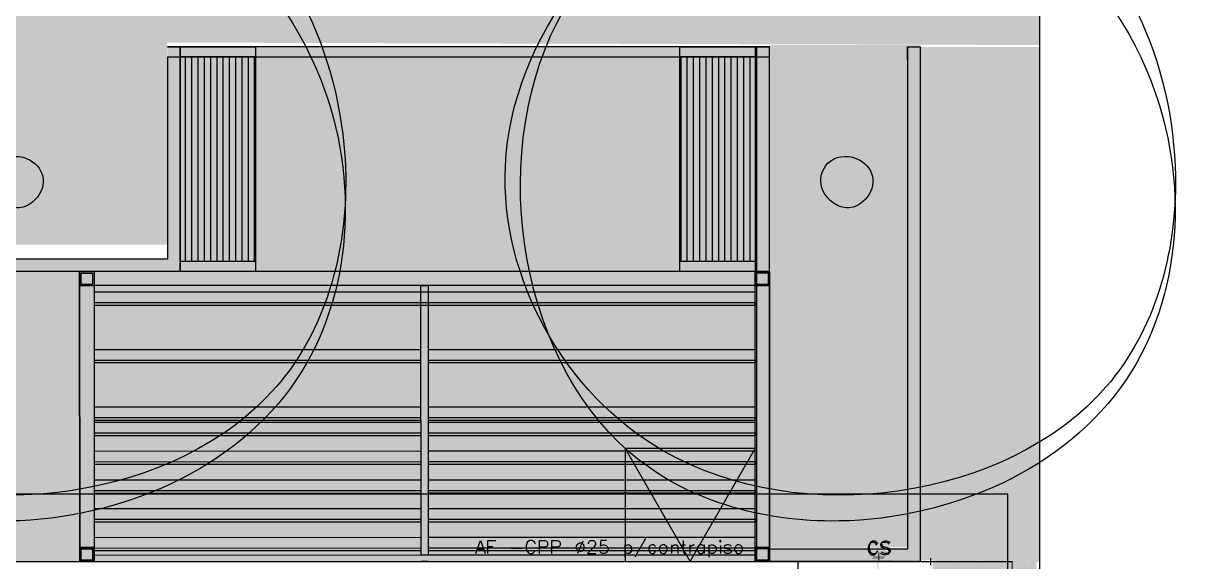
# Model space of a CAD drawing. Header units: metres. Extents: x -22 to 82, y -7 to 32.
# Drawn here: x 23.36 to 32.66, y 20.5 to 24.79 of the extents above; entities that cross this region are included whole.
import ezdxf

# ---------------------------------------------------------------- set-up
doc = ezdxf.new("R2010")
doc.units = ezdxf.units.M
doc.header["$LTSCALE"] = 2
doc.header["$MEASUREMENT"] = 0
doc.linetypes.add('CONTINU', pattern=[0])
doc.linetypes.add('DASHDOT', pattern=[25.4, 12.7, -6.35, 0, -6.35])
doc.layers.get('0').update_dxf_attribs({"color": 252, "linetype": 'CONTINUOUS'})
for name, color, linetype in [('AR-EQUIPAMIENTO_FIJO_02', 252, 'CONTINUOUS'), ('PDF2_-FADE-IS-AF', 160, 'CONTINUOUS'), ('PDF2_-FADE-IS-AFMONT', 160, 'CONTINUOUS'), ('PDF2_-FADE-IS-TXT', 7, 'CONTINUOUS'), ('ZBANCO', 253, 'CONTINUOUS'), ('ZHATCH_VEREDA', 254, 'CONTINUOUS'), ('ZSILUETAEDIFICIO', 253, 'CONTINUOUS'), ('ZVEREDA', 253, 'CONTINUOUS')]:
    doc.layers.add(name, color=color, linetype=linetype)
pattern_1 = [(0, (-0.19002, 0), (0, 0.05), [])]

# ---------------------------------------------------------------- blocks, each defined once
blk = doc.blocks.new('*U33')
at = {"layer": 'AR-EQUIPAMIENTO_FIJO_02'}
h = blk.add_hatch(dxfattribs=at)
h.set_pattern_fill('_USER', color=252, scale=0.05, pattern_type=0)
h.set_pattern_definition(pattern_1)
h.paths.add_polyline_path([(1.72, -0.6), (1.72, 0), (0.09, 0), (0.09, -0.6)])
at = {"color": 252}
for p, q in [((0.09, -0.6), (0.09, 0)), ((1.72, -0.6), (1.72, 0))]:
    blk.add_line(p, q, dxfattribs=at)
blk.add_lwpolyline([(0.01, 0), (1.8, 0), (1.8, -0.6), (0.01, -0.6)], close=True, dxfattribs=at)
blk = doc.blocks.new('*U34')
at = {"layer": 'AR-EQUIPAMIENTO_FIJO_02'}
h = blk.add_hatch(dxfattribs=at)
h.set_pattern_fill('_USER', color=252, scale=0.05, pattern_type=0)
h.set_pattern_definition(pattern_1)
h.paths.add_polyline_path([(1.72, -0.6), (1.72, 0), (0.09, 0), (0.09, -0.6)])
at = {"color": 252}
for p, q in [((0.09, -0.6), (0.09, 0)), ((1.72, -0.6), (1.72, 0))]:
    blk.add_line(p, q, dxfattribs=at)
blk.add_lwpolyline([(0.01, 0), (1.8, 0), (1.8, -0.6), (0.01, -0.6)], close=True, dxfattribs=at)

msp = doc.modelspace()

# ---------------------------------------------------------------- hatches: boundary and pattern name
at = {"layer": 'PDF2_-FADE-IS-AF'}
for points in [[(30.1656, 20.4236), (30.5143, 20.4236), (30.5143, 20.4279), (30.1741, 20.4279), (30.1741, 20.5637), (30.1656, 20.5637)], [(30.1729, 20.5099), (30.1789, 20.5099), (30.1789, 20.5101), (30.1814, 20.5101), (30.1814, 20.5731), (30.1729, 20.5731)], [(30.2166, 20.5255), (30.2166, 20.5298), (30.1232, 20.5298), (30.1232, 20.5255)], [(30.2238, 20.5349), (30.2238, 20.5391), (30.1304, 20.5391), (30.1304, 20.5349)]]:
    msp.add_hatch(color=256, dxfattribs=at).paths.add_polyline_path(points)
at = {"layer": 'ZHATCH_VEREDA'}
h = msp.add_hatch(color=256, dxfattribs=at)
h.dxf.hatch_style = 1
h.paths.add_polyline_path([(10.2053, 20.5001), (21.4056, 20.5005), (29.3057, 20.5), (30.6056, 20.5121), (31.4583, 20.5), (31.4583, 24.5983), (30.3807, 24.6), (30.4057, 20.6), (29.3057, 20.6), (29.3057, 20.5), (29.3056, 24.6), (24.5055, 24.5995), (24.5051, 22.91), (22.1051, 22.91), (22.1051, 24.5995), (17.2911, 24.6), (17.2911, 22.9056), (14.9055, 22.9106), (14.9058, 24.6), (10.2053, 24.6)])
h = msp.add_hatch(color=256, dxfattribs=at)
h.dxf.hatch_style = 1
h.paths.add_polyline_path([(31.4333, 3.7), (31.4333, 20.5), (30.6057, 20.5121), (30.6056, 4.7), (20.8054, 4.7), (20.8054, 3.7)])
at = {"layer": 'ZSILUETAEDIFICIO', "ltscale": 0.5, "extrusion": (5.00509e-09, 7.27634e-13, 1)}
h = msp.add_hatch(color=256, dxfattribs=at)
h.dxf.hatch_style = 1
h.paths.add_polyline_path([(29.3054, 22.8106), (29.1908, 22.8106), (29.1909, 22.696), (29.3055, 22.696)])
h.paths.add_polyline_path([(29.294, 22.7991), (29.294, 22.7074), (29.2023, 22.7074), (29.2023, 22.7991)], flags=16)
h = msp.add_hatch(color=256, dxfattribs=at)
h.dxf.hatch_style = 1
h.paths.add_polyline_path([(23.9197, 20.6146), (23.8051, 20.6146), (23.8051, 20.5), (23.9197, 20.5)])
h.paths.add_polyline_path([(23.9082, 20.6032), (23.9082, 20.5115), (23.8166, 20.5115), (23.8166, 20.6032)], flags=16)
h = msp.add_hatch(color=256, dxfattribs=at)
h.dxf.hatch_style = 1
h.paths.add_polyline_path([(29.3057, 20.6152), (29.1911, 20.6152), (29.1911, 20.5006), (29.3057, 20.5006)])
h.paths.add_polyline_path([(29.2942, 20.6038), (29.2942, 20.5121), (29.2026, 20.5121), (29.2026, 20.6038)], flags=16)
at = {"layer": 'ZVEREDA'}
h = msp.add_hatch(dxfattribs=at)
h.set_pattern_fill('AR-SAND', color=256, scale=0.08)
h.set_pattern_definition([(37.5, (100.32176, 117.4582), (-0.00503947, 0.1541459), [0, -0.1216, 0, -0.136, 0, -0.13]), (7.5, (100.32176, 117.4582), (0.14158214, 0.22577169), [0, -0.0656, 0, -0.1096, 0, -0.042]), (327.5, (100.22336, 117.4582), (0.24913135, 0.00045272), [0, -0.04, 0, -0.144, 0, -0.188]), (317.5, (100.22336, 117.4582), (0.24049013, 0.07021405), [0, -0.02, 0, -0.0944, 0, -0.108])])
h.paths.add_polyline_path([(31.4583, 30.1), (-5.5805, 30.142), (-5.4962, 24.7096), (0.5054, 24.7146), (0.5054, 23.0251), (2.9054, 23.0251), (2.9058, 24.7146), (7.7058, 24.7146), (7.7058, 23.0252), (10.1053, 23.0252), (10.1058, 24.7146), (12.5056, 24.7146), (14.9058, 24.7146), (14.9058, 23.0251), (17.3055, 23.0251), (17.3059, 24.7146), (22.1055, 24.6346), (22.1055, 23.0246), (24.505, 23.0246), (24.505, 24.6341), (31.4583, 24.6146), (29.3056, 24.6146), (29.3056, 20.6109), (30.5057, 20.6133), (30.5057, 24.6146), (31.4583, 24.6146)])
h.paths.add_polyline_path([(3.275, 29.8475), (21.8512, 29.8475), (21.8512, 26.263), (3.275, 26.263)], flags=16)
edge = h.paths.add_edge_path(flags=0)
edge.add_line((4.1908, 28.4533), (4.1918, 28.4533))
edge.add_arc((4.0309, 28.4787), 0.1629, 351.03851, 357.36602)
edge.add_arc((4.1126, 28.475), 0.0811, 344.53721, 357.36608, ccw=False)
edge = h.paths.add_edge_path(flags=0)
edge.add_arc((4.1295, 28.4836), 0.0424, 8.44616, 17.0428)
edge.add_arc((4.0485, 28.4688), 0.1245, 3.32548, 12.65711, ccw=False)
edge.add_arc((4.0097, 28.4665), 0.1634, 3.32548, 5.86795)
edge.add_arc((4.0245, 28.468), 0.1486, 5.86786, 8.44616)
edge = h.paths.add_edge_path(flags=0)
edge.add_arc((4.1876, 27.7105), 0.00551, 0, 44.64919, ccw=False)
edge.add_line((4.1931, 27.7105), (4.1932, 27.7106))
edge.add_arc((4.0831, 27.7214), 0.1106, 354.37575, 357.78084)
edge.add_arc((4.0835, 27.7271), 0.1106, 354.84601, 363.60038)
edge.add_arc((4.2651, 27.7157), 0.0736, 165.58549, 181.03659)
edge = h.paths.add_edge_path(flags=0)
edge.add_ellipse((4.1558, 27.5523), major_axis=(-0.0049, 0.5517), ratio=0.076457, start_angle=264.41175, end_angle=281.9146, ccw=False)
edge.add_arc((-177.0033, 27.2461), 181.2018, 0, 0.079936, ccw=False)
edge.add_line((4.1985, 27.2461), (4.2105, 27.659))
edge.add_ellipse((4.1869, 27.7778), major_axis=(0.0158, -0.1078), ratio=0.516109, start_angle=337.05526, end_angle=345.80434, ccw=False)
edge = h.paths.add_edge_path(flags=0)
edge.add_arc((387.038, 26.5735), 383.1771, 179.79628, 179.822716, ccw=False)
edge.add_arc((63.4766, 27.7239), 59.6136, 179.624227, 179.79628, ccw=False)
edge.add_arc((107.9127, 27.4325), 104.0507, 179.489221, 179.624227, ccw=False)
edge.add_arc((4.9088, 28.3258), 1.0432, 173.57444, 178.11757, ccw=False)
edge.add_arc((3.942, 28.4364), 0.0701, 136.94401, 174.94308, ccw=False)
edge.add_arc((3.9396, 28.4449), 0.0627, 98.57264, 141.17167, ccw=False)
edge.add_arc((3.9718, 28.2741), 0.2365, 91.78342, 100.11623, ccw=False)
edge.add_arc((4.1614, 22.1858), 6.3277, 91.01273, 91.78342, ccw=False)
edge.add_line((4.0495, 28.5126), (4.1692, 28.5147))
edge.add_line((4.1692, 28.5147), (4.1798, 28.5304))
edge.add_arc((4.1908, 28.5249), 0.0124, 51.76101, 153.61315, ccw=False)
edge.add_line((4.1985, 28.5347), (4.1985, 28.5364))
edge.add_arc((4.1933, 28.5159), 0.0211, 75.91409, 183.0668)
edge.add_line((4.1722, 28.5147), (4.0495, 28.5126))
edge.add_arc((4.1614, 22.1858), 6.3277, 91.01273, 91.78342)
edge.add_arc((3.9718, 28.2741), 0.2365, 91.78342, 100.11624)
edge.add_arc((3.9413, 28.4452), 0.0627, 100.11624, 120.52289)
edge.add_arc((3.9423, 28.4373), 0.0701, 117.95064, 158.45951)
edge.add_arc((4.0014, 28.4159), 0.133, 159.24595, 175.89684)
edge.add_arc((4.9093, 28.3508), 1.0432, 175.89684, 179.48922)
edge.add_arc((107.9127, 27.4325), 104.0507, 179.489221, 179.624227)
edge.add_arc((63.4766, 27.7239), 59.6136, 179.624227, 179.79628)
edge.add_arc((387.038, 26.5735), 383.1771, 179.79628, 179.822716)
edge.add_line((3.8628, 27.7591), (3.8846, 27.7207))
edge.add_arc((3.9293, 27.7485), 0.0526, 211.87348, 222.0821)
edge.add_arc((3.9401, 27.7583), 0.0672, 222.08181, 230.25637)
edge.add_arc((3.9584, 27.7834), 0.0983, 231.41815, 254.97418)
edge.add_arc((3.9594, 27.7758), 0.0912, 253.17397, 268.21726)
edge.add_arc((3.9686, 41.2492), 13.5646, 269.9489, 270.35325)
edge.add_arc((4.0495, 16.955), 10.7299, 89.50758, 89.98541, ccw=False)
edge.add_arc((4.1302, 27.5401), 0.1448, 64.17035, 85.44946, ccw=False)
edge.add_arc((4.1917, 27.6664), 0.00437, 1.42825, 68.34992, ccw=False)
edge.add_arc((4.1974, 27.677), 0.0106, 212.0429, 263.07732, ccw=False)
edge.add_arc((4.2006, 27.71), 0.0405, 231.8085, 252.48501, ccw=False)
edge.add_arc((4.1618, 27.6626), 0.0209, 48.53143, 82.63063)
edge.add_arc((4.1193, 27.1331), 0.552, 85.31102, 89.99478)
edge.add_arc((4.1184, 16.9552), 10.7299, 89.99478, 90.35325)
edge.add_arc((4.0738, 41.2495), 13.5646, 269.50474, 269.90909, ccw=False)
edge.add_arc((3.9566, 27.7766), 0.0912, 239.26482, 269.9489, ccw=False)
edge.add_arc((3.9401, 27.7583), 0.0672, 215.76689, 243.37812, ccw=False)
edge.add_line((3.8856, 27.719), (3.8628, 27.7591))
edge = h.paths.add_edge_path(flags=0)
edge.add_arc((3.9822, 27.7771), 0.00397, 57.09354, 128.00951, ccw=False)
edge.add_arc((3.9838, 27.7769), 0.00357, -36.39607, 80.51639, ccw=False)
edge.add_arc((3.985, 27.7756), 0.00181, 293.79716, 335.12409, ccw=False)
edge.add_arc((3.9849, 27.7759), 0.00219, 257.16817, 293.79649, ccw=False)
edge.add_arc((3.9855, 27.779), 0.00532, 238.28267, 257.1685, ccw=False)
edge.add_arc((3.9803, 27.7768), 0.00343, 99.02971, 315.49798, ccw=False)
edge = h.paths.add_edge_path(flags=0)
edge.add_arc((4.0039, 27.7765), 0.0042, 179.54191, 270.45809)
edge.add_arc((4.0039, 27.7765), 0.0042, 269.34995, 383.12321)
edge.add_arc((4.0039, 27.7767), 0.0042, 19.96411, 182.47885)
edge = h.paths.add_edge_path(flags=0)
edge.add_arc((3.9794, 28.4299), 0.000965, 125.09075, 237.60091)
edge.add_arc((3.996, 28.407), 0.0279, 127.80623, 268.77904)
edge.add_line((3.9954, 28.3791), (4.0027, 28.3865))
edge.add_arc((4.1001, 28.3876), 0.0974, 166.36471, 180.70165, ccw=False)
edge.add_arc((3.9916, 28.42), 0.0168, 325.79763, 488.47749)
edge.add_arc((3.9953, 28.4523), 0.0238, 233.41095, 272.5959)
edge.add_arc((3.987, 28.4251), 0.01, 20.17316, 145.44733)

# ---------------------------------------------------------------- linework, layer by layer
at = {"layer": 'PDF2_-FADE-IS-AFMONT', "const_width": 0.00849, "elevation": 0}
msp.add_lwpolyline([(14.5344, 9.3109), (14.5344, 4.3053), (31.2491, 4.3053), (31.2406, 20.5), (-18.4644, 20.5)], dxfattribs=at)
at = {"layer": 'PDF2_-FADE-IS-AFMONT', "const_width": 0.01}
msp.add_lwpolyline([(29.5328, 16.7112), (29.5328, 20.5009)], dxfattribs=at)
at = {"layer": 'PDF2_-FADE-IS-AFMONT', "color": 252}
msp.add_lwpolyline([(30.5901, 20.5264), (30.5901, 20.4712)], dxfattribs=at)
at = {"layer": 'PDF2_-FADE-IS-TXT'}
for points in [[(26.9625, 20.5656), (27.0007, 20.6675), (27.0389, 20.5656)], [(27.0601, 20.5656), (27.0601, 20.6675), (27.1238, 20.6675)], [(27.4379, 20.642), (27.4337, 20.6548), (27.421, 20.6633), (27.4125, 20.6675), (27.3955, 20.6675), (27.3828, 20.6633), (27.3743, 20.6548), (27.3658, 20.6293), (27.3658, 20.6038), (27.37, 20.5911), (27.3743, 20.5826), (27.3828, 20.5699), (27.3955, 20.5656), (27.4125, 20.5656), (27.421, 20.5699), (27.4337, 20.5826), (27.4379, 20.5911)], [(27.4719, 20.5656), (27.4719, 20.6675), (27.5143, 20.6675), (27.5271, 20.6633), (27.5313, 20.659), (27.5356, 20.6463), (27.5356, 20.6336), (27.5313, 20.6251), (27.5271, 20.6208), (27.5143, 20.6166), (27.4719, 20.6166)], [(27.5695, 20.5656), (27.5695, 20.6675), (27.612, 20.6675), (27.629, 20.6633), (27.6332, 20.659), (27.6375, 20.6463), (27.6375, 20.6336), (27.6332, 20.6251), (27.629, 20.6208), (27.612, 20.6166), (27.5695, 20.6166)], [(27.8157, 20.6633), (27.7733, 20.5656)], [(27.8624, 20.642), (27.8624, 20.6463), (27.8667, 20.659), (27.8709, 20.6633), (27.8794, 20.6675), (27.9006, 20.6675), (27.9091, 20.6633), (27.9134, 20.659), (27.9176, 20.6463), (27.9176, 20.6378), (27.9134, 20.6293), (27.9049, 20.6166), (27.8539, 20.5656), (27.9219, 20.5656)], [(28.0068, 20.6675), (27.9601, 20.6675), (27.9558, 20.6251), (27.9601, 20.6293), (27.9771, 20.6336), (27.9898, 20.6336), (28.0025, 20.6293), (28.011, 20.6208), (28.0195, 20.6038), (28.0195, 20.5953), (28.0025, 20.5699), (27.9898, 20.5656), (27.9771, 20.5656), (27.9601, 20.5699), (27.9516, 20.5869)], [(28.3167, 20.6845), (28.2318, 20.5359)], [(28.618, 20.6675), (28.618, 20.5869), (28.6223, 20.5699), (28.6308, 20.5656), (28.6435, 20.5656)], [(30.1686, 20.641), (30.1644, 20.6495), (30.1559, 20.658), (30.1474, 20.6623), (30.1262, 20.6623), (30.1177, 20.658), (30.1092, 20.6495), (30.105, 20.641), (30.1007, 20.624), (30.1007, 20.6028), (30.105, 20.5858), (30.1092, 20.5774), (30.1177, 20.5689), (30.1262, 20.5646), (30.1474, 20.5646), (30.1559, 20.5689), (30.1644, 20.5774), (30.1686, 20.5858)], [(30.2663, 20.6495), (30.2578, 20.658), (30.2408, 20.6623), (30.2238, 20.6623), (30.2068, 20.658), (30.1984, 20.6495), (30.1984, 20.641), (30.2026, 20.6283), (30.2068, 20.624), (30.2578, 20.6071), (30.262, 20.6028), (30.2663, 20.5901), (30.2663, 20.5774), (30.2578, 20.5689), (30.2408, 20.5646), (30.2238, 20.5646), (30.2068, 20.5689), (30.1984, 20.5774)], [(26.9752, 20.5996), (27.0219, 20.5996)], [(27.0601, 20.6208), (27.0983, 20.6208)], [(27.2469, 20.6081), (27.3318, 20.6081)], [(28.1511, 20.6336), (28.1511, 20.5359)], [(28.1511, 20.6208), (28.1596, 20.6293), (28.1723, 20.6336), (28.1851, 20.6336), (28.1935, 20.6293), (28.202, 20.6208), (28.2063, 20.6038), (28.2063, 20.5953), (28.202, 20.5826), (28.1935, 20.5699), (28.1851, 20.5656), (28.1723, 20.5656), (28.1596, 20.5699), (28.1511, 20.5826)], [(28.3973, 20.6208), (28.3888, 20.6293), (28.3803, 20.6336), (28.3676, 20.6336), (28.3549, 20.6293), (28.3464, 20.6208), (28.3421, 20.6038), (28.3421, 20.5953), (28.3464, 20.5826), (28.3549, 20.5699), (28.3676, 20.5656), (28.3803, 20.5656), (28.3888, 20.5699), (28.3973, 20.5826)], [(28.5247, 20.6336), (28.5247, 20.5656)], [(28.5247, 20.6166), (28.5374, 20.6293), (28.5459, 20.6336), (28.5629, 20.6336), (28.5714, 20.6293), (28.5756, 20.6166), (28.5756, 20.5656)], [(28.6053, 20.6336), (28.635, 20.6336)], [(28.669, 20.6336), (28.669, 20.5656)], [(28.669, 20.6038), (28.6732, 20.6208), (28.686, 20.6293), (28.6945, 20.6336), (28.7072, 20.6336)], [(28.7836, 20.6208), (28.7751, 20.6293), (28.7666, 20.6336), (28.7496, 20.6336), (28.7412, 20.6293), (28.7327, 20.6208), (28.7284, 20.6038), (28.7284, 20.5953), (28.7327, 20.5826), (28.7412, 20.5699), (28.7496, 20.5656), (28.7666, 20.5656), (28.7751, 20.5699), (28.7836, 20.5826)], [(28.7836, 20.6336), (28.7836, 20.5656)], [(28.8218, 20.6336), (28.8218, 20.5359)], [(28.8218, 20.6208), (28.8303, 20.6293), (28.843, 20.6336), (28.8558, 20.6336), (28.8643, 20.6293), (28.877, 20.6208), (28.8812, 20.6038), (28.8812, 20.5953), (28.877, 20.5826), (28.8643, 20.5699), (28.8558, 20.5656), (28.843, 20.5656), (28.8303, 20.5699), (28.8218, 20.5826)], [(28.9152, 20.6293), (28.9152, 20.5656)], [(29.0001, 20.6208), (28.9959, 20.6293), (28.9789, 20.6336), (28.9661, 20.6336), (28.9492, 20.6293), (28.9449, 20.6208), (28.9492, 20.6081), (28.9619, 20.6038), (28.9831, 20.5996), (28.9959, 20.5953), (29.0001, 20.5869), (29.0001, 20.5826), (28.9959, 20.5699), (28.9789, 20.5656), (28.9661, 20.5656), (28.9492, 20.5699), (28.9449, 20.5826)]]:
    msp.add_lwpolyline(points, dxfattribs=at)
for points in [[(27.7903, 20.6463), (27.7818, 20.642), (27.769, 20.6336), (27.7648, 20.6208), (27.7648, 20.6081), (27.769, 20.5953), (27.7818, 20.5869), (27.7903, 20.5826), (27.803, 20.5826), (27.8115, 20.5869), (27.8242, 20.5953), (27.8285, 20.6081), (27.8285, 20.6208), (27.8242, 20.6336), (27.8115, 20.642), (27.803, 20.6463)], [(28.9067, 20.6633), (28.9152, 20.659), (28.9194, 20.6633), (28.9152, 20.6675)], [(28.4525, 20.6336), (28.4398, 20.6293), (28.4313, 20.6208), (28.427, 20.6038), (28.427, 20.5953), (28.4313, 20.5826), (28.4398, 20.5699), (28.4525, 20.5656), (28.4652, 20.5656), (28.4737, 20.5699), (28.4865, 20.5826), (28.4907, 20.5953), (28.4907, 20.6038), (28.4865, 20.6208), (28.4737, 20.6293), (28.4652, 20.6336)], [(29.051, 20.6336), (29.0425, 20.6293), (29.0341, 20.6208), (29.0256, 20.6038), (29.0256, 20.5953), (29.0425, 20.5699), (29.051, 20.5656), (29.0638, 20.5656), (29.0765, 20.5699), (29.085, 20.5826), (29.0892, 20.5953), (29.0892, 20.6038), (29.085, 20.6208), (29.0765, 20.6293), (29.0638, 20.6336)]]:
    msp.add_lwpolyline(points, close=True, dxfattribs=at)
at = {"layer": 'PDF2_-FADE-IS-TXT', "elevation": 0}
for points in [[(30.1614, 20.6316), (30.1571, 20.6401), (30.1486, 20.6486), (30.1401, 20.6529), (30.1189, 20.6529), (30.1104, 20.6486), (30.1019, 20.6401), (30.0977, 20.6316), (30.0934, 20.6147), (30.0934, 20.5934), (30.0977, 20.5765), (30.1019, 20.568), (30.1104, 20.5595), (30.1189, 20.5552), (30.1401, 20.5552), (30.1486, 20.5595), (30.1571, 20.568), (30.1614, 20.5765)], [(30.259, 20.6401), (30.2505, 20.6486), (30.2335, 20.6529), (30.2166, 20.6529), (30.1996, 20.6486), (30.1911, 20.6401), (30.1911, 20.6316), (30.1953, 20.6189), (30.1996, 20.6147), (30.2505, 20.5977), (30.2548, 20.5934), (30.259, 20.5807), (30.259, 20.568), (30.2505, 20.5595), (30.2335, 20.5552), (30.2166, 20.5552), (30.1996, 20.5595), (30.1911, 20.568)]]:
    msp.add_lwpolyline(points, dxfattribs=at)
at = {"layer": 'ZSILUETAEDIFICIO', "linetype": 'DASHDOT', "ltscale": 20}
msp.add_line((31.4583, 31.451, 0), (31.4583, -6.3133, 0), dxfattribs=at)
at = {"layer": 'ZSILUETAEDIFICIO'}
for p, q in [((29.3054, 24.6, 0), (24.5055, 24.6, 0)), ((24.5055, 24.52, 0), (29.3054, 24.52, 0)), ((28.1556, 21.4006, 0), (28.6733, 20.5003, 0)), ((29.1911, 21.4006, 0), (28.1556, 21.4006, 0)), ((28.1556, 21.4006, 0), (28.1556, 20.5, 0)), ((28.6733, 20.5003, 0), (29.1911, 21.4006, 0)), ((29.1911, 20.5006, 0), (29.1911, 21.4006, 0)), ((31.2057, 21.0379), (-18.8448, 21.0379)), ((31.2056, 12.8005), (31.2057, 21.0379)), ((28.1556, 20.5, 0), (29.1911, 20.5006, 0))]:
    msp.add_line(p, q, dxfattribs=at)
at = {"layer": 'ZSILUETAEDIFICIO', "ltscale": 0.5}
for p, q in [((29.1908, 22.8106, 0), (23.8048, 22.8099, 0)), ((23.8048, 22.8099, 0), (23.9194, 22.81, 0)), ((23.8051, 20.5, 0), (23.8048, 22.8099, 0)), ((23.8048, 22.8099, 0), (23.8051, 20.5, 0)), ((23.9194, 22.81, 0), (23.9197, 20.5, 0)), ((29.1911, 20.5006, 0), (29.1908, 22.8106, 0)), ((29.1911, 20.5006, 0), (29.1908, 22.8106, 0)), ((29.1908, 22.8106, 0), (29.3054, 22.8106, 0)), ((29.3054, 22.8106, 0), (29.1909, 22.8106, 0)), ((29.1909, 22.8106, 0), (29.3054, 22.8106, 0)), ((29.3054, 22.8106, 0), (29.3054, 22.8106, 0)), ((29.3054, 22.8106, 0), (29.3057, 20.5006, 0)), ((29.1909, 22.7006, 0), (23.9194, 22.7, 0)), ((23.9194, 22.7, 0), (23.9197, 20.5, 0)), ((26.5273, 20.5503, 0), (26.5265, 22.7003, 0)), ((26.5265, 22.7003, 0), (26.5838, 22.7003, 0)), ((26.5838, 22.7003, 0), (26.5846, 20.5504, 0)), ((29.1911, 20.5006, 0), (29.1909, 22.7006, 0)), ((23.92, 22.5634, 0), (29.1915, 22.564, 0)), ((29.1915, 22.5411, 0), (23.92, 22.5405, 0)), ((29.1915, 22.564, 0), (29.1915, 22.5411, 0)), ((23.92, 22.105, 0), (26.5271, 22.1053, 0)), ((26.5271, 22.0824, 0), (23.92, 22.0821, 0)), ((26.5844, 22.1053, 0), (29.1915, 22.1056, 0)), ((29.1915, 22.0827, 0), (26.5844, 22.0824, 0)), ((29.1915, 22.1056, 0), (29.1915, 22.0827, 0)), ((23.9204, 21.6469, 0), (26.5272, 21.6472, 0)), ((26.5272, 21.6243, 0), (23.9204, 21.624, 0)), ((26.5845, 21.6472, 0), (29.1919, 21.6475, 0)), ((29.1919, 21.6246, 0), (26.5845, 21.6243, 0)), ((29.1919, 21.6475, 0), (29.1919, 21.6246, 0)), ((23.9191, 21.5248, 0), (26.5272, 21.5251, 0)), ((26.5272, 21.5022, 0), (23.9191, 21.5019, 0)), ((26.5845, 21.5251, 0), (29.1906, 21.5254, 0)), ((29.1906, 21.5025, 0), (26.5845, 21.5022, 0)), ((29.1906, 21.5254, 0), (29.1906, 21.5025, 0)), ((23.9196, 21.296, 0), (26.5272, 21.2963, 0)), ((26.5272, 21.2734, 0), (23.9196, 21.2731, 0)), ((26.5845, 21.2963, 0), (29.191, 21.2966, 0)), ((29.191, 21.2737, 0), (26.5845, 21.2734, 0)), ((29.191, 21.2966, 0), (29.191, 21.2737, 0)), ((23.9196, 21.0669, 0), (26.5272, 21.0671, 0)), ((26.5273, 21.0442, 0), (23.9196, 21.0439, 0)), ((26.5845, 21.0672, 0), (29.191, 21.0674, 0)), ((29.191, 21.0445, 0), (26.5845, 21.0442, 0)), ((29.191, 21.0674, 0), (29.191, 21.0445, 0)), ((23.9196, 20.8377, 0), (26.5273, 20.838, 0)), ((26.5846, 20.838, 0), (29.1911, 20.8382, 0)), ((29.1911, 20.8382, 0), (29.1911, 20.8153, 0)), ((26.5273, 20.815, 0), (23.9196, 20.8147, 0)), ((29.1911, 20.8153, 0), (26.5846, 20.815, 0)), ((23.9196, 20.6085, 0), (26.5273, 20.6088, 0)), ((26.5273, 20.5858, 0), (23.9196, 20.5855, 0)), ((26.5846, 20.6088, 0), (29.1911, 20.6091, 0)), ((29.1911, 20.5861, 0), (26.5846, 20.5858, 0)), ((29.1911, 20.6091, 0), (29.1911, 20.5861, 0)), ((23.8051, 20.5, 0), (29.1911, 20.5006, 0)), ((23.9197, 20.5, 0), (23.8051, 20.5, 0)), ((26.5273, 20.5503, 0), (23.9196, 20.5501, 0)), ((23.9196, 20.5501, 0), (23.9197, 20.5, 0)), ((23.9197, 20.5, 0), (29.1911, 20.5006, 0)), ((23.9197, 20.5, 0), (29.1911, 20.5006, 0)), ((29.1911, 20.5506, 0), (26.5273, 20.5503, 0)), ((26.5846, 20.5003, 0), (26.5273, 20.5003, 0)), ((26.5273, 20.5003, 0), (26.5273, 20.5003, 0)), ((29.1911, 20.5006, 0), (29.1911, 20.5506, 0)), ((29.3057, 20.5006, 0), (29.1911, 20.5006, 0))]:
    msp.add_line(p, q, dxfattribs=at)
at = {"layer": 'ZSILUETAEDIFICIO', "ltscale": 0.5, "extrusion": (5.01778e-09, -1.1166e-07, 1)}
for p, q in [((23.8048, 22.8099, 0), (23.9194, 22.81, 0)), ((23.8048, 22.6954, 0), (23.8048, 22.8099, 0)), ((23.8163, 22.7985, 0), (23.9079, 22.7985, 0)), ((23.8163, 22.7068, 0), (23.8163, 22.7985, 0)), ((23.9079, 22.7985, 0), (23.9079, 22.7068, 0)), ((23.9194, 22.81, 0), (23.9194, 22.6954, 0)), ((29.1909, 22.696, 0), (29.1908, 22.8106, 0)), ((29.1908, 22.8106, 0), (29.3054, 22.8106, 0)), ((29.1909, 22.696, 0), (29.1908, 22.8106, 0)), ((29.1908, 22.8106, 0), (29.3054, 22.8106, 0)), ((29.2023, 22.7074, 0), (29.2023, 22.7991, 0)), ((29.2023, 22.7991, 0), (29.294, 22.7991, 0)), ((29.294, 22.7991, 0), (29.294, 22.7074, 0)), ((29.3054, 22.8106, 0), (29.3055, 22.696, 0)), ((29.3054, 22.8106, 0), (29.3055, 22.696, 0)), ((23.9194, 22.6954, 0), (23.8048, 22.6954, 0)), ((23.9079, 22.7068, 0), (23.8163, 22.7068, 0)), ((29.3055, 22.696, 0), (29.1909, 22.696, 0)), ((29.3055, 22.696, 0), (29.1909, 22.696, 0)), ((29.294, 22.7074, 0), (29.2023, 22.7074, 0)), ((23.8051, 20.5, 0), (23.8051, 20.6146, 0)), ((23.8051, 20.6146, 0), (23.9197, 20.6146, 0)), ((23.8166, 20.5115, 0), (23.8166, 20.6032, 0)), ((23.8166, 20.6032, 0), (23.9082, 20.6032, 0)), ((23.9082, 20.6032, 0), (23.9082, 20.5115, 0)), ((23.9197, 20.6146, 0), (23.9197, 20.5, 0)), ((29.1911, 20.5006, 0), (29.1911, 20.6152, 0)), ((29.1911, 20.6152, 0), (29.3057, 20.6152, 0)), ((29.2026, 20.5121, 0), (29.2026, 20.6038, 0)), ((29.2026, 20.6038, 0), (29.2942, 20.6038, 0)), ((29.2942, 20.6038, 0), (29.2942, 20.5121, 0)), ((29.3057, 20.6152, 0), (29.3057, 20.5006, 0)), ((23.9197, 20.5, 0), (23.8051, 20.5, 0)), ((23.9082, 20.5115, 0), (23.8166, 20.5115, 0)), ((29.3057, 20.5006, 0), (29.1911, 20.5006, 0)), ((29.2942, 20.5121, 0), (29.2026, 20.5121, 0))]:
    msp.add_line(p, q, dxfattribs=at)
at = {"layer": 'ZSILUETAEDIFICIO', "color": 252, "linetype": 'CONTINU', "ltscale": 0.5}
for p, q in [((23.9194, 22.7827, 0), (23.9194, 22.7483, 0)), ((29.1914, 22.6464, 0), (23.92, 22.6458, 0)), ((29.1915, 22.564, 0), (29.1914, 22.6464, 0)), ((23.9194, 22.5535, 0), (23.9194, 22.5191, 0)), ((23.9194, 22.3243, 0), (23.9194, 22.2899, 0)), ((26.5271, 22.1877, 0), (23.92, 22.1874, 0)), ((29.1915, 22.188, 0), (26.5844, 22.1877, 0)), ((29.1915, 22.1056, 0), (29.1915, 22.188, 0)), ((23.9195, 22.0951, 0), (23.9195, 22.0607, 0)), ((23.9195, 21.8659, 0), (23.9195, 21.8315, 0)), ((26.5272, 21.7296, 0), (23.9204, 21.7293, 0)), ((29.1918, 21.7299, 0), (26.5845, 21.7296, 0)), ((29.1919, 21.6475, 0), (29.1918, 21.7299, 0)), ((26.5272, 21.6076, 0), (23.9191, 21.6073, 0)), ((23.9195, 21.6367, 0), (23.9195, 21.6023, 0)), ((29.1906, 21.6079, 0), (26.5845, 21.6076, 0)), ((29.1906, 21.5254, 0), (29.1906, 21.6079, 0)), ((23.9195, 21.4075, 0), (23.9196, 21.3731, 0)), ((26.5272, 21.3788, 0), (23.9196, 21.3785, 0)), ((29.191, 21.3791, 0), (26.5845, 21.3788, 0)), ((29.191, 21.2966, 0), (29.191, 21.3791, 0)), ((23.9196, 21.1783, 0), (23.9196, 21.144, 0)), ((26.5272, 21.1496, 0), (23.9196, 21.1493, 0)), ((29.191, 21.1499, 0), (26.5845, 21.1496, 0)), ((29.191, 21.0674, 0), (29.191, 21.1499, 0)), ((23.9196, 20.9491, 0), (23.9196, 20.9148, 0)), ((26.5273, 20.9204, 0), (23.9196, 20.9201, 0)), ((29.1911, 20.9207, 0), (26.5846, 20.9204, 0)), ((29.1911, 20.8382, 0), (29.1911, 20.9207, 0)), ((23.9196, 20.7199, 0), (23.9196, 20.6856, 0)), ((26.5273, 20.6912, 0), (23.9196, 20.6909, 0)), ((29.1911, 20.6915, 0), (26.5846, 20.6912, 0)), ((29.1911, 20.6091, 0), (29.1911, 20.6915, 0))]:
    msp.add_line(p, q, dxfattribs=at)
at = {"layer": 'ZSILUETAEDIFICIO', "color": 252, "elevation": 0}
for points in [[(24.5055, 24.5995), (24.6051, 24.5995), (24.6051, 22.81), (22.0051, 22.81), (22.0051, 24.5995), (22.1051, 24.5995)], [(30.4057, 24.6), (30.5057, 24.6), (30.5057, 20.5), (29.2056, 20.5), (29.2056, 24.6), (29.3056, 24.6)], [(29.2056, 21.0379), (29.2056, 24.6), (29.3056, 24.6)], [(29.3056, 21.0379), (29.3056, 24.6)], [(30.4057, 24.6), (30.5057, 24.6), (30.5057, 21.0379)], [(30.4057, 24.6), (30.4057, 21.0379)], [(24.5051, 24.5195), (24.5051, 22.91), (22.1051, 22.91), (22.1051, 24.5195)], [(30.4057, 24.5), (30.4057, 20.6), (29.3056, 20.6), (29.3056, 24.5)]]:
    msp.add_lwpolyline(points, dxfattribs=at)
at = {"layer": 'ZSILUETAEDIFICIO'}
for points, start_tangent, end_tangent in [([(25.374, 21.8938, 0), (25.926, 23.5704, 0), (24.8023, 25.8584, 0), (22.4167, 26.0557, 0), (20.5832, 23.6493, 0), (21.845, 21.3809, 0), (25.374, 21.8938, 0)], (0.658708, 0.76016), (0.658708, 0.76016)), ([(31.9902, 21.8938, 0), (32.5422, 23.5704, 0), (31.4184, 25.8584, 0), (29.0329, 26.0557, 0), (27.1994, 23.6493, 0), (28.4612, 21.3809, 0), (31.9902, 21.8938, 0)], (0.658708, 0.76016), (0.658708, 0.76016)), ([(21.5677, 21.3758, 0), (23.2443, 20.8238, 0), (25.5324, 21.9476, 0), (25.7296, 24.3331, 0), (23.3232, 26.1666, 0), (21.0549, 24.9048, 0), (21.5677, 21.3758, 0)], (0.76016, -0.658708), (0.76016, -0.658708)), ([(28.1839, 21.3758, 0), (29.8605, 20.8238, 0), (32.1486, 21.9476, 0), (32.3458, 24.3331, 0), (29.9394, 26.1666, 0), (27.6711, 24.9048, 0), (28.1839, 21.3758, 0)], (0.76016, -0.658708), (0.76016, -0.658708)), ([(23.3043, 23.317, 0), (23.4318, 23.366, 0), (23.5141, 23.5454, 0), (23.4091, 23.6981, 0), (23.175, 23.6903, 0), (23.1008, 23.5036, 0), (23.3043, 23.317, 0)], (1.005415, -0.029653), (1.005415, -0.029653)), ([(29.9205, 23.317, 0), (30.048, 23.366, 0), (30.1302, 23.5454, 0), (30.0253, 23.6981, 0), (29.7912, 23.6903, 0), (29.717, 23.5036, 0), (29.9205, 23.317, 0)], (1.005415, -0.029653), (1.005415, -0.029653))]:
    msp.add_spline(points, degree=3, dxfattribs=dict(at, start_tangent=start_tangent, end_tangent=end_tangent))
at = {"layer": 'ZVEREDA'}
for p, q in [((29.3056, 24.5, 0), (29.3056, 24.6, 0)), ((30.4057, 24.5, 0), (30.4057, 24.6, 0))]:
    msp.add_line(p, q, dxfattribs=at)

# ---------------------------------------------------------------- block references
at = {"layer": 'ZBANCO', "extrusion": (1.11661e-07, 0, 1), "rotation": 90}
for name, p in [('*U33', (24.6057, 22.8006, 0)), ('*U34', (28.5908, 22.8006, 0))]:
    msp.add_blockref(name, p, dxfattribs=at)

doc.saveas('drawing.dxf')
